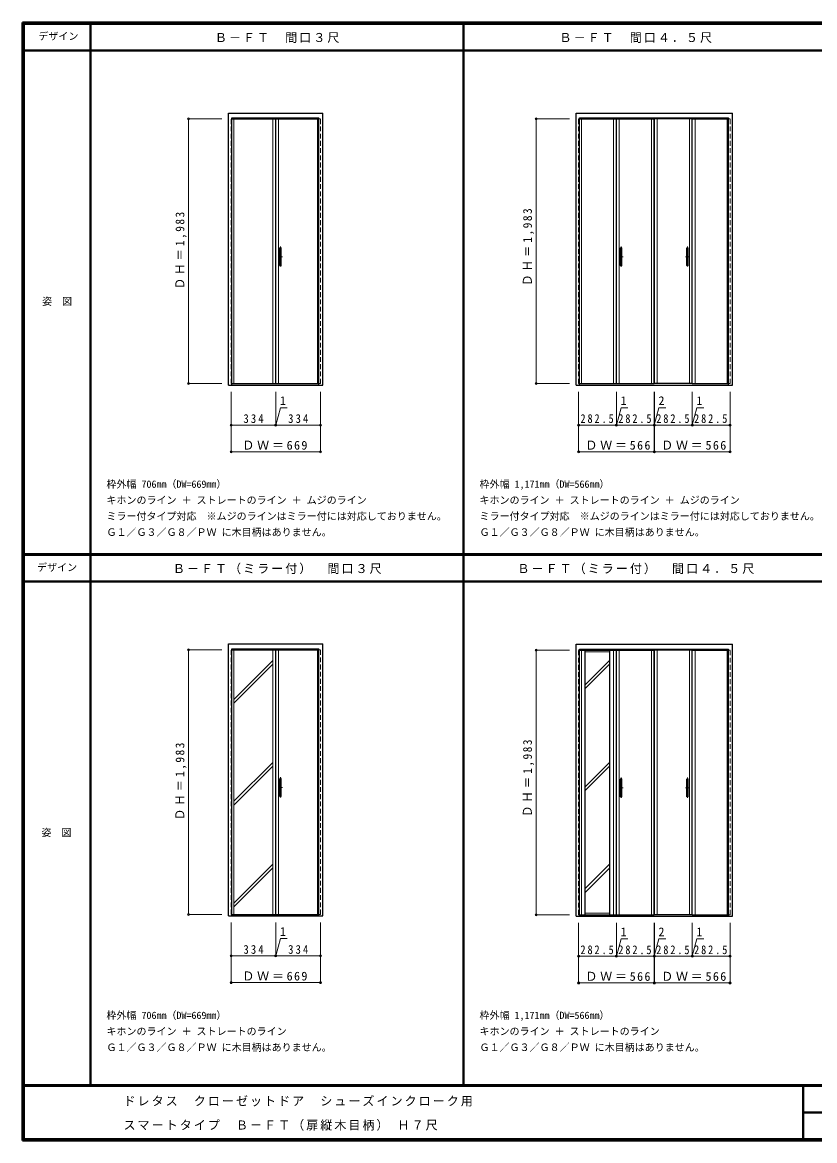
# Model space of a CAD drawing. Units: millimetres, scale not verified. Extents: x -6000 to 5700, y -4307 to 4175.
# Drawn here: x -6000 to -64, y -4205 to 4175 of the extents above; entities that cross this region are included whole.
import ezdxf
from ezdxf.enums import TextEntityAlignment as Align

# ---------------------------------------------------------------- set-up
doc = ezdxf.new("R2010")
doc.units = ezdxf.units.MM
doc.header["$LTSCALE"] = 30
doc.header["$PDMODE"] = 32
doc.header["$PDSIZE"] = 15
doc.linetypes.add('CHAIN1', pattern=[8, 5, -1, 1, -1])
doc.linetypes.add('DASHED1', pattern=[1.8, 1.2, -0.6])
for name, color, linetype, lineweight in [('0-1_通り芯', 4, 'CHAIN1', 9), ('0-2_扉', 3, 'Continuous', 25), ('0-3_仕上げ', 7, 'Continuous', 18), ('0-4_枠', 3, 'Continuous', 25), ('0-7_取手', 7, 'Continuous', 18), ('0-B_寸法', 7, 'Continuous', 9), ('0-C_ハッチ', 4, 'Continuous', 9), ('F-1_枠', 6, 'Continuous', 40), ('F-A_文字', 7, 'Continuous', 18)]:
    doc.layers.add(name, color=color, linetype=linetype, lineweight=lineweight)
doc.layers.add('0-A_文字', color=7, linetype='Continuous')
doc.styles.add('ＭＳ ゴシック', font='')
doc.styles.get('ＭＳ ゴシック').set_extended_font_data('MS Gothic')

msp = doc.modelspace()

# ---------------------------------------------------------------- linework, layer by layer
at = {"layer": '0-1_通り芯'}
for p, q in [((-4066, 2495.5), (-4066, 2341.5)), ((-1513.77, 2495.5), (-1513.77, 2341.5)), ((-1016.77, 2495.5), (-1016.77, 2341.5)), ((-4051, 2418.5), (-4081, 2418.5)), ((-1498.77, 2418.5), (-1528.77, 2418.5)), ((-1031.77, 2418.5), (-1001.77, 2418.5)), ((-4066, -1482.5), (-4066, -1636.5)), ((-1513.77, -1485), (-1513.77, -1639)), ((-1016.77, -1485), (-1016.77, -1639)), ((-4051, -1559.5), (-4081, -1559.5)), ((-1498.77, -1562), (-1528.77, -1562)), ((-1031.77, -1562), (-1001.77, -1562))]:
    msp.add_line(p, q, dxfattribs=at)
at = {"layer": '0-2_扉', "color": 4, "linetype": 'DASHED1', "lineweight": 9}
for p, q in [((-4436, 1468.5), (-4436, 3451.5)), ((-4430.5, 3451.5), (-4436, 3451.5)), ((-3778.5, 3451.5), (-3767, 3451.5)), ((-3767, 1468.5), (-3767, 3451.5)), ((-1832.27, 1468.5), (-1832.27, 3451.5)), ((-1826.77, 3451.5), (-1832.27, 3451.5)), ((-709.77, 3451.5), (-698.27, 3451.5)), ((-698.27, 1468.5), (-698.27, 3451.5)), ((-4430.5, 1468.5), (-4436, 1468.5)), ((-3778.5, 1468.5), (-3767, 1468.5)), ((-1826.77, 1468.5), (-1832.27, 1468.5)), ((-709.77, 1468.5), (-698.27, 1468.5)), ((-4436, -2509.5), (-4436, -526.5)), ((-4430.5, -526.5), (-4436, -526.5)), ((-3778.5, -526.5), (-3767, -526.5)), ((-3767, -2509.5), (-3767, -526.5)), ((-1832.27, -2512), (-1832.27, -529)), ((-1826.77, -529), (-1832.27, -529)), ((-709.77, -529), (-698.27, -529)), ((-698.27, -2512), (-698.27, -529)), ((-4430.5, -2509.5), (-4436, -2509.5)), ((-3778.5, -2509.5), (-3767, -2509.5)), ((-1826.77, -2512), (-1832.27, -2512)), ((-709.77, -2512), (-698.27, -2512))]:
    msp.add_line(p, q, dxfattribs=at)
at = {"layer": '0-2_扉'}
for p, q in [((-4430.5, 3451.5), (-4102, 3451.5)), ((-4102, 1468.5), (-4102, 3451.5)), ((-4101, 1468.5), (-4101, 3451.5)), ((-4101, 3451.5), (-3778.5, 3451.5)), ((-1826.77, 3451.5), (-1549.77, 3451.5)), ((-1549.77, 1468.5), (-1549.77, 3451.5)), ((-1548.77, 3451.5), (-1266.27, 3451.5)), ((-1548.77, 1468.5), (-1548.77, 3451.5)), ((-1266.27, 1468.5), (-1266.27, 3451.5)), ((-981.77, 3451.5), (-1264.27, 3451.5)), ((-1264.27, 1468.5), (-1264.27, 3451.5)), ((-981.77, 1468.5), (-981.77, 3451.5)), ((-980.77, 1468.5), (-980.77, 3451.5)), ((-980.77, 3451.5), (-709.77, 3451.5)), ((-4430.5, 1468.5), (-4102, 1468.5)), ((-4101, 1468.5), (-3778.5, 1468.5)), ((-1826.77, 1468.5), (-1549.77, 1468.5)), ((-1548.77, 1468.5), (-1266.27, 1468.5)), ((-981.77, 1468.5), (-1264.27, 1468.5)), ((-980.77, 1468.5), (-709.77, 1468.5)), ((-4430.5, -526.5), (-4102, -526.5)), ((-4102, -2509.5), (-4102, -526.5)), ((-4101, -2509.5), (-4101, -526.5)), ((-4101, -526.5), (-3778.5, -526.5)), ((-1826.77, -529), (-1549.77, -529)), ((-1549.77, -2512), (-1549.77, -529)), ((-1548.77, -529), (-1266.27, -529)), ((-1548.77, -2512), (-1548.77, -529)), ((-1266.27, -2512), (-1266.27, -529)), ((-981.77, -529), (-1264.27, -529)), ((-1264.27, -2512), (-1264.27, -529)), ((-981.77, -2512), (-981.77, -529)), ((-980.77, -2512), (-980.77, -529)), ((-980.77, -529), (-709.77, -529)), ((-4430.5, -2509.5), (-4102, -2509.5)), ((-4101, -2509.5), (-3778.5, -2509.5)), ((-1826.77, -2512), (-1549.77, -2512)), ((-1548.77, -2512), (-1266.27, -2512)), ((-981.77, -2512), (-1264.27, -2512)), ((-980.77, -2512), (-709.77, -2512))]:
    msp.add_line(p, q, dxfattribs=at)
at = {"layer": '0-3_仕上げ'}
for p, q in [((-4415, 1468.5), (-4415, 3451.5)), ((-4123, 1468.5), (-4123, 3451.5)), ((-4080, 1468.5), (-4080, 3451.5)), ((-3788, 1468.5), (-3788, 3451.5)), ((-1811.27, 1468.5), (-1811.27, 3451.5)), ((-1570.77, 1468.5), (-1570.77, 3451.5)), ((-1527.77, 1468.5), (-1527.77, 3451.5)), ((-1287.27, 1468.5), (-1287.27, 3451.5)), ((-1243.27, 1468.5), (-1243.27, 3451.5)), ((-1002.77, 1468.5), (-1002.77, 3451.5)), ((-959.77, 1468.5), (-959.77, 3451.5)), ((-719.27, 1468.5), (-719.27, 3451.5)), ((-4415, -2509.5), (-4415, -526.5)), ((-4123, -2509.5), (-4123, -526.5)), ((-4080, -2509.5), (-4080, -526.5)), ((-3788, -2509.5), (-3788, -526.5)), ((-1811.27, -2512), (-1811.27, -529)), ((-1783.27, -541), (-1598.77, -541)), ((-1570.77, -2512), (-1570.77, -529)), ((-1527.77, -2512), (-1527.77, -529)), ((-1287.27, -2512), (-1287.27, -529)), ((-1243.27, -2512), (-1243.27, -529)), ((-1002.77, -2512), (-1002.77, -529)), ((-959.77, -2512), (-959.77, -529)), ((-719.27, -2512), (-719.27, -529)), ((-1783.27, -2500), (-1598.77, -2500))]:
    msp.add_line(p, q, dxfattribs=at)
at = {"layer": '0-3_仕上げ', "color": 3, "lineweight": 25}
for p, q in [((-1783.27, -2512), (-1783.27, -529)), ((-1598.77, -2512), (-1598.77, -529))]:
    msp.add_line(p, q, dxfattribs=at)
at = {"layer": '0-4_枠'}
for p, q in [((-4454.5, 1457), (-4454.5, 3495)), ((-4454.5, 3495), (-3748.5, 3495)), ((-4430.5, 1457), (-4430.5, 3459)), ((-4430.5, 3459), (-3778.5, 3459)), ((-3778.5, 1457), (-3778.5, 3459)), ((-3748.5, 1457), (-3748.5, 3495)), ((-1850.77, 1457), (-1850.77, 3495)), ((-1850.77, 3495), (-679.77, 3495)), ((-1826.77, 1457), (-1826.77, 3459)), ((-1826.77, 3459), (-709.77, 3459)), ((-709.77, 1457), (-709.77, 3459)), ((-679.77, 1457), (-679.77, 3495)), ((-4454.5, 1457), (-3748.5, 1457)), ((-1850.77, 1457), (-679.77, 1457)), ((-4454.5, -2521), (-4454.5, -483)), ((-4454.5, -483), (-3748.5, -483)), ((-3748.5, -2521), (-3748.5, -483)), ((-1850.77, -2523.5), (-1850.77, -485.5)), ((-1850.77, -485.5), (-679.77, -485.5)), ((-679.77, -2523.5), (-679.77, -485.5)), ((-4430.5, -2521), (-4430.5, -519)), ((-4430.5, -519), (-3778.5, -519)), ((-3778.5, -2521), (-3778.5, -519)), ((-1826.77, -2523.5), (-1826.77, -521.5)), ((-1826.77, -521.5), (-709.77, -521.5)), ((-709.77, -2523.5), (-709.77, -521.5)), ((-4454.5, -2521), (-3748.5, -2521)), ((-1850.77, -2523.5), (-679.77, -2523.5))]:
    msp.add_line(p, q, dxfattribs=at)
at = {"layer": '0-7_取手'}
for p, q in [((-4072, 2464.5), (-4072, 2482.5)), ((-4060, 2464.5), (-4060, 2482.5)), ((-1519.77, 2464.5), (-1519.77, 2482.5)), ((-1507.77, 2464.5), (-1507.77, 2482.5)), ((-1022.77, 2464.5), (-1022.77, 2482.5)), ((-1010.77, 2464.5), (-1010.77, 2482.5)), ((-4072, 2354.5), (-4072, 2372.5)), ((-4060, 2354.5), (-4060, 2372.5)), ((-1519.77, 2354.5), (-1519.77, 2372.5)), ((-1507.77, 2354.5), (-1507.77, 2372.5)), ((-1022.77, 2354.5), (-1022.77, 2372.5)), ((-1010.77, 2354.5), (-1010.77, 2372.5)), ((-4072, -1513.5), (-4072, -1495.5)), ((-4060, -1513.5), (-4060, -1495.5)), ((-1519.77, -1516), (-1519.77, -1498)), ((-1507.77, -1516), (-1507.77, -1498)), ((-1022.77, -1516), (-1022.77, -1498)), ((-1010.77, -1516), (-1010.77, -1498)), ((-4072, -1623.5), (-4072, -1605.5)), ((-4060, -1623.5), (-4060, -1605.5)), ((-1519.77, -1626), (-1519.77, -1608)), ((-1507.77, -1626), (-1507.77, -1608)), ((-1022.77, -1626), (-1022.77, -1608)), ((-1010.77, -1626), (-1010.77, -1608))]:
    msp.add_line(p, q, dxfattribs=at)
at = {"layer": '0-7_取手', "color": 3, "lineweight": 25}
for p, q in [((-4071, 2352.5), (-4071, 2484.5)), ((-4062, 2485.5), (-4070, 2485.5)), ((-4061, 2352.5), (-4061, 2484.5)), ((-1518.77, 2352.5), (-1518.77, 2484.5)), ((-1509.77, 2485.5), (-1517.77, 2485.5)), ((-1508.77, 2352.5), (-1508.77, 2484.5)), ((-1021.77, 2352.5), (-1021.77, 2484.5)), ((-1020.77, 2485.5), (-1012.77, 2485.5)), ((-1011.77, 2352.5), (-1011.77, 2484.5)), ((-4070, 2351.5), (-4062, 2351.5)), ((-1517.77, 2351.5), (-1509.77, 2351.5)), ((-1012.77, 2351.5), (-1020.77, 2351.5)), ((-4071, -1625.5), (-4071, -1493.5)), ((-4062, -1492.5), (-4070, -1492.5)), ((-4061, -1625.5), (-4061, -1493.5)), ((-1518.77, -1628), (-1518.77, -1496)), ((-1509.77, -1495), (-1517.77, -1495)), ((-1508.77, -1628), (-1508.77, -1496)), ((-1021.77, -1628), (-1021.77, -1496)), ((-1020.77, -1495), (-1012.77, -1495)), ((-1011.77, -1628), (-1011.77, -1496)), ((-4070, -1626.5), (-4062, -1626.5)), ((-1517.77, -1629), (-1509.77, -1629)), ((-1012.77, -1629), (-1020.77, -1629))]:
    msp.add_line(p, q, dxfattribs=at)
at = {"layer": '0-7_取手'}
for centre, start, end in [((-4071, 2482.5), 90, 180), ((-4071, 2464.5), 180, 270), ((-4061, 2482.5), 0, 90), ((-4061, 2464.5), 270, 0), ((-1518.77, 2482.5), 90, 180), ((-1518.77, 2464.5), 180, 270), ((-1508.77, 2482.5), 0, 90), ((-1508.77, 2464.5), 270, 0), ((-1021.77, 2482.5), 90, 180), ((-1021.77, 2464.5), 180, 270), ((-1011.77, 2482.5), 0, 90), ((-1011.77, 2464.5), 270, 0), ((-4071, 2372.5), 90, 180), ((-4071, 2354.5), 180, 270), ((-4061, 2372.5), 0, 90), ((-4061, 2354.5), 270, 0), ((-1518.77, 2372.5), 90, 180), ((-1518.77, 2354.5), 180, 270), ((-1508.77, 2372.5), 0, 90), ((-1508.77, 2354.5), 270, 0), ((-1021.77, 2372.5), 90, 180), ((-1021.77, 2354.5), 180, 270), ((-1011.77, 2372.5), 0, 90), ((-1011.77, 2354.5), 270, 0), ((-4071, -1495.5), 90, 180), ((-4061, -1495.5), 0, 90), ((-1518.77, -1498), 90, 180), ((-1508.77, -1498), 0, 90), ((-1021.77, -1498), 90, 180), ((-1011.77, -1498), 0, 90), ((-4071, -1513.5), 180, 270), ((-4061, -1513.5), 270, 0), ((-1518.77, -1516), 180, 270), ((-1508.77, -1516), 270, 0), ((-1021.77, -1516), 180, 270), ((-1011.77, -1516), 270, 0), ((-4071, -1605.5), 90, 180), ((-4071, -1623.5), 180, 270), ((-4061, -1605.5), 0, 90), ((-4061, -1623.5), 270, 0), ((-1518.77, -1608), 90, 180), ((-1518.77, -1626), 180, 270), ((-1508.77, -1608), 0, 90), ((-1508.77, -1626), 270, 0), ((-1021.77, -1608), 90, 180), ((-1021.77, -1626), 180, 270), ((-1011.77, -1608), 0, 90), ((-1011.77, -1626), 270, 0)]:
    msp.add_arc(centre, 1, start, end, dxfattribs=at)
at = {"layer": '0-7_取手', "color": 3, "lineweight": 25}
for centre, start, end in [((-4070, 2484.5), 90, 180), ((-4062, 2484.5), 0, 90), ((-1517.77, 2484.5), 90, 180), ((-1509.77, 2484.5), 0, 90), ((-1020.77, 2484.5), 90, 180), ((-1012.77, 2484.5), 0, 90), ((-4070, 2352.5), 180, 270), ((-4062, 2352.5), 270, 0), ((-1517.77, 2352.5), 180, 270), ((-1509.77, 2352.5), 270, 0), ((-1020.77, 2352.5), 180, 270), ((-1012.77, 2352.5), 270, 0), ((-4070, -1493.5), 90, 180), ((-4062, -1493.5), 0, 90), ((-1517.77, -1496), 90, 180), ((-1509.77, -1496), 0, 90), ((-1020.77, -1496), 90, 180), ((-1012.77, -1496), 0, 90), ((-4070, -1625.5), 180, 270), ((-4062, -1625.5), 270, 0), ((-1517.77, -1628), 180, 270), ((-1509.77, -1628), 270, 0), ((-1020.77, -1628), 180, 270), ((-1012.77, -1628), 270, 0)]:
    msp.add_arc(centre, 1, start, end, dxfattribs=at)
at = {"layer": '0-B_寸法', "color": 4}
for p, q in [((-4754.5, 3451.5), (-4504.5, 3451.5)), ((-4754.5, 3451.5), (-4754.5, 1468.5)), ((-2150.77, 3451.5), (-2150.77, 1468.5)), ((-2150.77, 3451.5), (-1900.77, 3451.5)), ((-4754.5, 1468.5), (-4504.5, 1468.5)), ((-2150.77, 1468.5), (-1900.77, 1468.5)), ((-4436, 957), (-4436, 1407)), ((-4102, 1157), (-4102, 1407)), ((-3767, 957), (-3767, 1407)), ((-1832.27, 957), (-1832.27, 1407)), ((-1549.77, 1157), (-1549.77, 1407)), ((-1266.27, 957), (-1266.27, 1407)), ((-1264.27, 957), (-1264.27, 1407)), ((-981.77, 1157), (-981.77, 1407)), ((-698.27, 957), (-698.27, 1407)), ((-1265.27, 1157), (-1230.32, 1287.43)), ((-1230.32, 1287.43), (-1179.54, 1287.43)), ((-4436, 1157), (-4102, 1157)), ((-4101, 1157), (-3767, 1157)), ((-1832.27, 1157), (-1549.77, 1157)), ((-1548.77, 1157), (-1266.27, 1157)), ((-1266.27, 1157), (-1264.27, 1157)), ((-1264.27, 1157), (-981.77, 1157)), ((-980.77, 1157), (-698.27, 1157)), ((-4436, 957), (-3767, 957)), ((-1832.27, 957), (-1266.27, 957)), ((-1264.27, 957), (-698.27, 957)), ((-4754.5, -526.5), (-4504.5, -526.5)), ((-4754.5, -526.5), (-4754.5, -2509.5)), ((-2150.77, -529), (-2150.77, -2512)), ((-2150.77, -529), (-1900.77, -529)), ((-4754.5, -2509.5), (-4504.5, -2509.5)), ((-2150.77, -2512), (-1900.77, -2512)), ((-4436, -3021), (-4436, -2571)), ((-4102, -2821), (-4102, -2571)), ((-3767, -3021), (-3767, -2571)), ((-1832.27, -3023.5), (-1832.27, -2573.5)), ((-1549.77, -2823.5), (-1549.77, -2573.5)), ((-1266.27, -3023.5), (-1266.27, -2573.5)), ((-1264.27, -3023.5), (-1264.27, -2573.5)), ((-981.77, -2823.5), (-981.77, -2573.5)), ((-698.27, -3023.5), (-698.27, -2573.5)), ((-1265.27, -2823.5), (-1230.32, -2693.07)), ((-1230.32, -2693.07), (-1179.54, -2693.07)), ((-4436, -2821), (-4102, -2821)), ((-4101, -2821), (-3767, -2821)), ((-1832.27, -2823.5), (-1549.77, -2823.5)), ((-1548.77, -2823.5), (-1266.27, -2823.5)), ((-1266.27, -2823.5), (-1264.27, -2823.5)), ((-1264.27, -2823.5), (-981.77, -2823.5)), ((-980.77, -2823.5), (-698.27, -2823.5)), ((-4436, -3021), (-3767, -3021)), ((-1832.27, -3023.5), (-1266.27, -3023.5)), ((-1264.27, -3023.5), (-698.27, -3023.5))]:
    msp.add_line(p, q, dxfattribs=at)
for points in [[(-4102, 1157), (-4101, 1157), (-4101, 1407)], [(-1549.77, 1157), (-1548.77, 1157), (-1548.77, 1407)], [(-981.77, 1157), (-980.77, 1157), (-980.77, 1407)], [(-4101.5, 1157), (-4066.55, 1287.43), (-4015.77, 1287.43)], [(-1549.27, 1157), (-1514.32, 1287.43), (-1463.54, 1287.43)], [(-981.27, 1157), (-946.32, 1287.43), (-895.54, 1287.43)], [(-4102, -2821), (-4101, -2821), (-4101, -2571)], [(-1549.77, -2823.5), (-1548.77, -2823.5), (-1548.77, -2573.5)], [(-981.77, -2823.5), (-980.77, -2823.5), (-980.77, -2573.5)], [(-4101.5, -2821), (-4066.55, -2690.57), (-4015.77, -2690.57)], [(-1549.27, -2823.5), (-1514.32, -2693.07), (-1463.54, -2693.07)], [(-981.27, -2823.5), (-946.32, -2693.07), (-895.54, -2693.07)]]:
    msp.add_lwpolyline(points, dxfattribs=at)
at = {"layer": '0-B_寸法'}
for p in [(-4754.5, 3451.5), (-2150.77, 3451.5), (-4754.5, 1468.5), (-2150.77, 1468.5), (-4436, 1157), (-4102, 1157), (-4101, 1157), (-3767, 1157), (-1832.27, 1157), (-1549.77, 1157), (-1548.77, 1157), (-1266.27, 1157), (-1264.27, 1157), (-981.77, 1157), (-980.77, 1157), (-698.27, 1157), (-4436, 957), (-3767, 957), (-1832.27, 957), (-1266.27, 957), (-1264.27, 957), (-698.27, 957), (-4754.5, -526.5), (-2150.77, -529), (-4754.5, -2509.5), (-2150.77, -2512), (-4436, -2821), (-4102, -2821), (-4101, -2821), (-3767, -2821), (-1832.27, -2823.5), (-1549.77, -2823.5), (-1548.77, -2823.5), (-1266.27, -2823.5), (-1264.27, -2823.5), (-981.77, -2823.5), (-980.77, -2823.5), (-698.27, -2823.5), (-4436, -3021), (-3767, -3021), (-1832.27, -3023.5), (-1266.27, -3023.5), (-1264.27, -3023.5), (-698.27, -3023.5)]:
    msp.add_point(p, dxfattribs=at)
at = {"layer": '0-C_ハッチ'}
for p, q in [((-4123, -606.68), (-4415, -898.68)), ((-4123, -634.97), (-4415, -926.97)), ((-1598.77, -604.68), (-1783.27, -789.18)), ((-1598.77, -632.97), (-1783.27, -817.47)), ((-4123, -1370.36), (-4415, -1662.36)), ((-4123, -1398.64), (-4415, -1690.64)), ((-1598.77, -1368.36), (-1783.27, -1552.86)), ((-1598.77, -1396.64), (-1783.27, -1581.14)), ((-4123, -2133.64), (-4415, -2425.64)), ((-4123, -2161.93), (-4415, -2453.93)), ((-1598.77, -2131.64), (-1783.27, -2316.14)), ((-1598.77, -2159.93), (-1783.27, -2344.43))]:
    msp.add_line(p, q, dxfattribs=at)
at = {"layer": 'F-1_枠'}
for p, q in [((-6000, 4175), (5700, 4175)), ((-6000, 4175), (-6000, -4205)), ((-6000, 4170), (5700, 4170)), ((-6000, 4165), (5700, 4165)), ((-5995, 4175), (-5995, -4205)), ((-5990, 4175), (-5990, -4205)), ((-5490, 4175), (-5490, -3790)), ((-2695, -3790), (-2695, 4175)), ((-6000, 3965), (5690, 3965)), ((-5990, 190.5), (5690, 190.5)), ((-5990, 187.5), (5690, 187.5)), ((-5990, 184.5), (5690, 184.5)), ((-5990, -15.5), (5690, -15.5)), ((5700, -3790), (-6000, -3790)), ((5700, -3795), (-6000, -3795)), ((-150, -3795), (-150, -4195)), ((-150, -3995), (5690, -3995.01)), ((5700, -4195), (-6000, -4195)), ((5700, -4200), (-6000, -4200)), ((5700, -4205), (-6000, -4205))]:
    msp.add_line(p, q, dxfattribs=at)

# ---------------------------------------------------------------- texts
at = {"layer": '0-A_文字', "style": 'ＭＳ ゴシック'}
for s, p in [('枠外幅 706mm（DW=669mm）', (-5370, 670.5)), ('枠外幅 1,171mm（DW=566mm）', (-2575, 670.5)), ('キホンのライン ＋ ストレートのライン ＋ ムジのライン', (-5370, 550.5)), ('キホンのライン ＋ ストレートのライン ＋ ムジのライン', (-2575, 550.5)), ('ミラー付タイプ対応\u3000※ムジのラインはミラー付には対応しておりません。', (-5370, 430.5)), ('ミラー付タイプ対応\u3000※ムジのラインはミラー付には対応しておりません。', (-2575, 430.5)), ('Ｇ１／Ｇ３／Ｇ８／ＰＷ に木目柄はありません。', (-5370, 310.5)), ('Ｇ１／Ｇ３／Ｇ８／ＰＷ に木目柄はありません。', (-2575, 310.5)), ('枠外幅 706mm（DW=669mm）', (-5370, -3310)), ('枠外幅 1,171mm（DW=566mm）', (-2575, -3310)), ('キホンのライン ＋ ストレートのライン', (-5370, -3430)), ('キホンのライン ＋ ストレートのライン', (-2575, -3430)), ('Ｇ１／Ｇ３／Ｇ８／ＰＷ に木目柄はありません。', (-5370, -3550)), ('Ｇ１／Ｇ３／Ｇ８／ＰＷ に木目柄はありません。', (-2575, -3550))]:
    msp.add_text(s, height=54.99, dxfattribs=at).set_placement(p, align=Align.BOTTOM_LEFT)
at = {"layer": '0-A_文字', "char_height": 65.98, "attachment_point": 7, "style": 'ＭＳ ゴシック'}
for s, insert in [('\\T1.17;Ｂ－ＦＴ\u3000間口３尺', (-4557.5, 4020)), ('\\T1.17;Ｂ－ＦＴ\u3000間口４．５尺', (-1975.83, 4020)), ('\\T1.17;Ｂ－ＦＴ（ミラー付）\u3000間口３尺', (-4872.5, 39.5)), ('\\T1.17;Ｂ－ＦＴ（ミラー付）\u3000間口４．５尺', (-2290.83, 39.5))]:
    msp.add_mtext(s, dxfattribs=dict(at, insert=insert))
at = {"layer": '0-B_寸法', "style": 'ＭＳ ゴシック'}
for s, p in [('1', (-4070.3, 1287.43)), ('1', (-1518.07, 1287.43)), ('2', (-1234.07, 1287.43)), ('1', (-950.07, 1287.43)), ('1', (-4070.3, -2690.57)), ('1', (-1518.07, -2693.07)), ('2', (-1234.07, -2693.07)), ('1', (-950.07, -2693.07))]:
    msp.add_text(s, height=65.98, dxfattribs=at).set_placement(p, align=Align.BOTTOM_LEFT)
at = {"layer": '0-B_寸法', "char_height": 65.98, "attachment_point": 7, "rotation": 90, "style": 'ＭＳ ゴシック'}
for insert in [(-2165.77, 2201), (-4769.5, 2175), (-4769.5, -1803), (-2165.77, -1779.5)]:
    msp.add_mtext('\\T1.26;\\W0.95;ＤＨ＝1,983', dxfattribs=dict(at, insert=insert))
at = {"layer": '0-B_寸法', "char_height": 65.98, "attachment_point": 7, "style": 'ＭＳ ゴシック'}
for s, insert in [('\\T1.38;\\W0.9;334', (-4344, 1172)), ('\\T1.38;\\W0.9;334', (-4009, 1172)), ('\\T1.38;\\W0.85;282.5', (-1818.52, 1172)), ('\\T1.38;\\W0.85;282.5', (-1535.02, 1172)), ('\\T1.38;\\W0.85;282.5', (-1250.52, 1172)), ('\\T1.38;\\W0.85;282.5', (-967.02, 1172)), ('\\T1.23;ＤＷ＝669', (-4352, 972)), ('\\T1.23;ＤＷ＝566', (-1781.77, 972)), ('\\T1.23;ＤＷ＝566', (-1213.77, 972)), ('\\T1.38;\\W0.9;334', (-4344, -2806)), ('\\T1.38;\\W0.9;334', (-4009, -2806)), ('\\T1.38;\\W0.85;282.5', (-1818.52, -2808.5)), ('\\T1.38;\\W0.85;282.5', (-1535.02, -2808.5)), ('\\T1.38;\\W0.85;282.5', (-1250.52, -2808.5)), ('\\T1.38;\\W0.85;282.5', (-967.02, -2808.5)), ('\\T1.23;ＤＷ＝669', (-4352, -3006)), ('\\T1.23;ＤＷ＝566', (-1781.77, -3008.5)), ('\\T1.23;ＤＷ＝566', (-1213.77, -3008.5))]:
    msp.add_mtext(s, dxfattribs=dict(at, insert=insert))
at = {"layer": 'F-A_文字', "style": 'ＭＳ ゴシック'}
for s, p in [('デザイン', (-5880, 4027.5)), ('姿\u3000図', (-5852.5, 2040.25)), ('デザイン', (-5890, 47)), ('姿\u3000図', (-5857.5, -1940.25))]:
    msp.add_text(s, height=54.99, dxfattribs=at).set_placement(p, align=Align.BOTTOM_LEFT)
at = {"layer": 'F-A_文字', "char_height": 65.98, "attachment_point": 7, "style": 'ＭＳ ゴシック'}
for s, insert in [('\\T1.17;ドレタス\u3000クローゼットドア\u3000シューズインクローク用', (-5242.11, -3949.31)), ('\\T1.17;スマートタイプ\u3000Ｂ－ＦＴ（扉縦木目柄）\\~Ｈ７尺', (-5242.11, -4130.69))]:
    msp.add_mtext(s, dxfattribs=dict(at, insert=insert))

doc.saveas('drawing.dxf')
